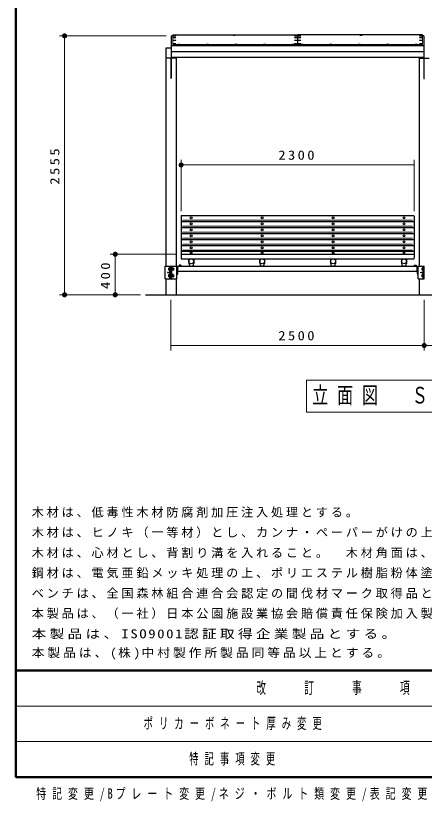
# Model space of a CAD drawing. Units: millimetres on the paper, with parts at other scales. Extents: x -365 to 12, y -38 to 257.
# Drawn here: x -365 to -284.3, y -4.8 to 150.2 of the extents above; entities that cross this region are included whole.
import ezdxf

# ---------------------------------------------------------------- set-up
doc = ezdxf.new("R2010")
doc.units = ezdxf.units.MM
doc.layers.add('LY_1', color=7, linetype='Continuous', lineweight=25)
doc.layers.add('LY_2', color=7, linetype='Continuous', lineweight=13)
doc.styles.add('ＭＳ ゴシック', font='')
doc.styles.get('ＭＳ ゴシック').set_extended_font_data('MS Gothic')

# ---------------------------------------------------------------- blocks, each defined once
blk = doc.blocks.new('filled_dot')
at = {"color": 0, "linetype": 'Continuous', "lineweight": -2, "const_width": 1.25}
blk.add_lwpolyline([(-0.625, 0, 1), (0.625, 0, 1)], format="xyb", close=True, dxfattribs=at)

msp = doc.modelspace()

# ---------------------------------------------------------------- linework, layer by layer
at = {"layer": 'LY_1', "lineweight": 13}
for p, q in [((-335.285, 146.261), (-356.345, 146.261)), ((-355.345, 95.162), (-355.345, 146.261)), ((-332.345, 111.684), (-332.345, 121.784)), ((-286.345, 111.684), (-286.345, 121.784)), ((-332.345, 120.784), (-286.345, 120.784)), ((-332.045, 109.872), (-286.645, 109.872)), ((-332.045, 108.69), (-286.645, 108.69)), ((-332.045, 107.509), (-286.645, 107.509)), ((-332.045, 106.328), (-286.645, 106.328)), ((-332.045, 105.147), (-286.645, 105.147)), ((-332.045, 103.966), (-286.645, 103.966)), ((-333.345, 103.162), (-346.345, 103.162)), ((-345.345, 95.162), (-345.345, 103.162)), ((-340.345, 95.162), (-356.345, 95.162)), ((-334.345, 94.162), (-334.345, 84.162)), ((-284.345, 94.162), (-284.345, 84.162)), ((-284.345, 85.162), (-334.345, 85.162)), ((-234.345, 85.162), (-284.345, 85.162)), ((-261.095, 78.312), (-307.595, 78.312)), ((-307.595, 78.312), (-307.595, 72.012)), ((-307.595, 72.012), (-261.095, 72.012))]:
    msp.add_line(p, q, dxfattribs=at)
at = {"layer": 'LY_1'}
for p, q in [((-334.285, 146.261), (-333.985, 146.261)), ((-334.285, 146.261), (-334.285, 141.971)), ((-284.405, 146.261), (-284.705, 146.261)), ((-284.405, 146.261), (-284.405, 141.971)), ((-284.405, 144.303), (-334.285, 144.303)), ((-284.405, 143.118), (-334.285, 143.118)), ((-284.405, 141.971), (-334.285, 141.971)), ((-335.525, 100.821), (-335.345, 100.821)), ((-335.525, 100.821), (-334.365, 100.821)), ((-335.525, 98.321), (-335.525, 100.821)), ((-334.545, 98.321), (-334.545, 100.821)), ((-334.365, 98.321), (-334.365, 100.821)), ((-334.325, 100.821), (-333.165, 100.821)), ((-334.325, 98.321), (-334.325, 100.821)), ((-334.145, 98.321), (-334.145, 100.821)), ((-333.165, 100.821), (-333.345, 100.821)), ((-333.165, 98.321), (-333.165, 100.821)), ((-332.965, 99.821), (-332.965, 100.821)), ((-332.965, 100.821), (-285.725, 100.821)), ((-332.965, 100.821), (-332.15, 100.821)), ((-332.775, 100.826), (-332.775, 100.872)), ((-332.355, 100.872), (-332.775, 100.872)), ((-332.761, 101.012), (-332.761, 100.872)), ((-332.369, 101.012), (-332.761, 101.012)), ((-332.663, 101.012), (-332.663, 100.872)), ((-332.467, 101.012), (-332.467, 100.872)), ((-332.369, 101.012), (-332.369, 100.872)), ((-332.355, 100.826), (-332.355, 100.872)), ((-330.831, 101.779), (-330.834, 101.313)), ((-330.831, 102.262), (-330.831, 101.776)), ((-329.859, 102.262), (-329.859, 101.776)), ((-329.859, 101.779), (-329.856, 101.313)), ((-316.831, 101.779), (-316.834, 101.313)), ((-316.831, 102.262), (-316.831, 101.776)), ((-315.859, 102.262), (-315.859, 101.776)), ((-315.859, 101.779), (-315.856, 101.313)), ((-302.831, 101.779), (-302.834, 101.313)), ((-302.831, 102.262), (-302.831, 101.776)), ((-301.859, 102.262), (-301.859, 101.776)), ((-301.859, 101.779), (-301.856, 101.313)), ((-288.831, 101.779), (-288.834, 101.313)), ((-288.831, 102.262), (-288.831, 101.776)), ((-287.859, 102.262), (-287.859, 101.776)), ((-287.859, 101.779), (-287.856, 101.313)), ((-286.335, 100.826), (-286.335, 100.872)), ((-286.335, 100.872), (-285.915, 100.872)), ((-286.321, 101.012), (-286.321, 100.872)), ((-286.321, 101.012), (-285.929, 101.012)), ((-286.223, 101.012), (-286.223, 100.872)), ((-286.027, 101.012), (-286.027, 100.872)), ((-285.929, 101.012), (-285.929, 100.872)), ((-285.915, 100.826), (-285.915, 100.872)), ((-285.725, 99.821), (-285.725, 100.821)), ((-285.525, 100.821), (-285.345, 100.821)), ((-285.525, 100.821), (-284.365, 100.821)), ((-285.525, 98.321), (-285.525, 100.821)), ((-284.545, 98.321), (-284.545, 100.821)), ((-284.365, 98.321), (-284.365, 100.821)), ((-334.591, 100.441), (-334.751, 100.441)), ((-334.751, 100.031), (-334.751, 100.411)), ((-334.591, 100.331), (-334.751, 100.331)), ((-334.591, 100.112), (-334.751, 100.112)), ((-334.591, 100.002), (-334.751, 100.002)), ((-334.591, 99.981), (-334.591, 100.461)), ((-334.545, 100.461), (-334.591, 100.461)), ((-334.545, 99.981), (-334.591, 99.981)), ((-334.099, 100.461), (-334.145, 100.461)), ((-334.099, 99.981), (-334.145, 99.981)), ((-334.099, 99.981), (-334.099, 100.461)), ((-333.899, 100.441), (-334.099, 100.441)), ((-333.899, 100.331), (-334.099, 100.331)), ((-333.899, 100.112), (-334.099, 100.112)), ((-333.899, 100.002), (-334.099, 100.002)), ((-333.899, 100.002), (-333.899, 100.441)), ((-332.965, 100.721), (-333.165, 100.721)), ((-333.105, 99.221), (-333.165, 99.221)), ((-333.105, 99.221), (-333.165, 99.221)), ((-332.985, 99.341), (-332.985, 100.371)), ((-332.965, 99.821), (-285.725, 99.821)), ((-285.725, 100.721), (-285.525, 100.721)), ((-285.705, 99.341), (-285.705, 100.371)), ((-285.585, 99.221), (-285.525, 99.221)), ((-284.591, 100.441), (-284.751, 100.441)), ((-284.751, 100.031), (-284.751, 100.411)), ((-284.591, 100.331), (-284.751, 100.331)), ((-284.591, 100.112), (-284.751, 100.112)), ((-284.591, 100.002), (-284.751, 100.002)), ((-284.591, 99.981), (-284.591, 100.461)), ((-284.545, 100.461), (-284.591, 100.461)), ((-284.545, 99.981), (-284.591, 99.981)), ((-335.525, 98.321), (-334.365, 98.321)), ((-335.345, 98.321), (-335.345, 95.162)), ((-334.591, 99.141), (-334.751, 99.141)), ((-334.751, 98.702), (-334.751, 99.141)), ((-334.591, 99.031), (-334.751, 99.031)), ((-334.591, 98.812), (-334.751, 98.812)), ((-334.591, 98.702), (-334.751, 98.702)), ((-334.545, 99.161), (-334.591, 99.161)), ((-334.591, 98.681), (-334.591, 99.161)), ((-334.545, 98.681), (-334.591, 98.681)), ((-334.325, 98.321), (-333.165, 98.321)), ((-334.099, 99.161), (-334.145, 99.161)), ((-334.099, 98.681), (-334.145, 98.681)), ((-334.099, 98.681), (-334.099, 99.161)), ((-333.899, 99.141), (-334.099, 99.141)), ((-333.899, 99.031), (-334.099, 99.031)), ((-333.899, 98.812), (-334.099, 98.812)), ((-333.899, 98.702), (-334.099, 98.702)), ((-333.899, 98.702), (-333.899, 99.141)), ((-333.345, 98.321), (-333.345, 95.162)), ((-285.525, 98.321), (-284.365, 98.321)), ((-285.345, 98.321), (-285.345, 95.162)), ((-284.591, 99.141), (-284.751, 99.141)), ((-284.751, 98.702), (-284.751, 99.141)), ((-284.591, 99.031), (-284.751, 99.031)), ((-284.591, 98.812), (-284.751, 98.812)), ((-284.591, 98.702), (-284.751, 98.702)), ((-284.545, 99.161), (-284.591, 99.161)), ((-284.591, 98.681), (-284.591, 99.161)), ((-284.545, 98.681), (-284.591, 98.681))]:
    msp.add_line(p, q, dxfattribs=at)
at = {"layer": 'LY_1', "color": 4}
for p, q in [((-333.985, 146.441), (-309.395, 146.441)), ((-284.705, 146.441), (-309.295, 146.441)), ((-333.985, 144.527), (-284.705, 144.527)), ((-332.345, 110.684), (-332.345, 102.362)), ((-332.245, 110.784), (-286.445, 110.784)), ((-286.345, 110.684), (-286.345, 102.362)), ((-332.245, 109.635), (-286.445, 109.635)), ((-332.245, 108.454), (-286.445, 108.454)), ((-332.245, 107.273), (-286.445, 107.273)), ((-332.245, 106.092), (-286.445, 106.092)), ((-332.245, 104.91), (-286.445, 104.91)), ((-332.245, 103.796), (-286.445, 103.796)), ((-332.245, 103.162), (-286.445, 103.162)), ((-332.245, 102.262), (-286.445, 102.262))]:
    msp.add_line(p, q, dxfattribs=at)
at = {"layer": 'LY_1', "color": 4, "lineweight": 13}
for p, q in [((-333.985, 146.441), (-333.985, 144.527)), ((-309.395, 146.441), (-309.395, 144.527)), ((-309.295, 146.441), (-309.295, 144.527)), ((-284.705, 146.441), (-284.705, 144.527))]:
    msp.add_line(p, q, dxfattribs=at)
at = {"layer": 'LY_1', "color": 211}
for p, q in [((-334.285, 143.862), (-335.345, 143.862)), ((-335.345, 143.862), (-335.345, 100.821)), ((-333.345, 141.862), (-335.345, 141.862)), ((-334.405, 141.862), (-334.405, 137.862)), ((-334.285, 141.862), (-334.285, 137.862)), ((-333.345, 141.971), (-333.345, 100.821)), ((-285.345, 141.971), (-285.345, 100.821)), ((-285.345, 141.862), (-283.345, 141.862)), ((-284.405, 141.862), (-284.405, 137.862)), ((-284.405, 137.862), (-284.285, 137.862))]:
    msp.add_line(p, q, dxfattribs=at)
at = {"layer": 'LY_1', "color": 150}
msp.add_line((-339.345, 95.162), (-229.345, 95.162), dxfattribs=at)
at = {"layer": 'LY_1', "color": 4}
for centre in [(-330.345, 101.776), (-316.345, 101.776), (-302.345, 101.776), (-288.345, 101.776)]:
    msp.add_circle(centre, 0.486, dxfattribs=at)
at = {"layer": 'LY_1'}
for centre in [(-334.945, 99.571), (-334.945, 99.571), (-284.945, 99.571), (-284.945, 99.571)]:
    msp.add_circle(centre, 0.06, dxfattribs=at)
at = {"layer": 'LY_1', "color": 4}
for centre, radius, start, end in [((-332.245, 110.684), 0.1, 89.99998, 179.99996), ((-286.445, 110.684), 0.1, 360, 89.99998), ((-332.245, 109.535), 0.1, 89.99998, 179.99996), ((-286.445, 109.535), 0.1, 360, 89.99998), ((-332.245, 108.354), 0.1, 89.99998, 179.99996), ((-332.245, 107.173), 0.1, 89.99998, 179.99996), ((-286.445, 108.354), 0.1, 360, 89.99998), ((-286.445, 107.173), 0.1, 360, 89.99998), ((-332.245, 105.992), 0.1, 89.99998, 179.99996), ((-286.445, 105.992), 0.1, 360, 89.99998), ((-332.245, 104.81), 0.1, 89.99998, 179.99996), ((-286.445, 104.81), 0.1, 360, 89.99998), ((-332.245, 103.696), 0.1, 89.99998, 179.99996), ((-332.245, 103.062), 0.1, 89.99998, 179.99996), ((-332.245, 102.362), 0.1, 179.99996, 269.99995), ((-286.445, 103.696), 0.1, 360, 89.99998), ((-286.445, 103.062), 0.1, 360, 89.99998), ((-286.445, 102.362), 0.1, 270.00003, 359.99999), ((-330.345, 101.31), 0.489, 179.65233, 0.34767), ((-316.345, 101.31), 0.489, 179.65233, 0.34767), ((-302.345, 101.31), 0.489, 179.65233, 0.34767), ((-288.345, 101.31), 0.489, 179.65233, 0.34767)]:
    msp.add_arc(centre, radius, start, end, dxfattribs=at)
at = {"layer": 'LY_1'}
for centre, radius, start, end in [((-333.899, 100.221), 0.194, 270, 90), ((-333.105, 99.341), 0.12, 270, 359.99999), ((-332.815, 100.371), 0.17, 151.92752, 180), ((-285.875, 100.371), 0.17, 360, 28.07248), ((-285.585, 99.341), 0.12, 179.99999, 270), ((-333.899, 98.921), 0.194, 270, 90)]:
    msp.add_arc(centre, radius, start, end, dxfattribs=at)
for centre, major_axis, ratio in [((-333.635, 146.419), (0.22, 0), 0.016436), ((-333.635, 146.246), (0.22, 0), 0.049268), ((-333.635, 145.899), (0.22, 0), 0.081981), ((-321.865, 146.421), (-0.22, 0), 0.016436), ((-309.745, 146.419), (-0.22, 0), 0.016436), ((-309.745, 146.246), (-0.22, 0), 0.049268), ((-309.745, 145.899), (-0.22, 0), 0.081981), ((-308.945, 146.419), (0.22, 0), 0.016436), ((-308.945, 146.246), (0.22, 0), 0.049268), ((-308.945, 145.899), (0.22, 0), 0.081981), ((-296.825, 146.421), (-0.22, 0), 0.016436), ((-285.055, 146.419), (-0.22, 0), 0.016436), ((-285.055, 146.246), (-0.22, 0), 0.049268), ((-285.055, 145.899), (-0.22, 0), 0.081981), ((-333.635, 145.38), (-0.22, 0), 0.11469), ((-333.635, 144.688), (-0.22, 0), 0.14724), ((-332.785, 144.581), (-0.22, 0), 0.151699), ((-327.145, 144.581), (-0.22, 0), 0.151686), ((-321.505, 144.581), (-0.22, 0), 0.151686), ((-315.865, 144.581), (-0.22, 0), 0.151686), ((-310.225, 144.581), (-0.22, 0), 0.151686), ((-309.745, 145.38), (0.22, 0), 0.11469), ((-309.745, 144.688), (0.22, 0), 0.14724), ((-308.945, 145.38), (-0.22, 0), 0.11469), ((-308.945, 144.688), (-0.22, 0), 0.14724), ((-308.465, 144.581), (0.22, 0), 0.151686), ((-302.825, 144.581), (0.22, 0), 0.151686), ((-297.185, 144.581), (0.22, 0), 0.151686), ((-291.545, 144.581), (0.22, 0), 0.151686), ((-285.905, 144.581), (0.22, 0), 0.151699), ((-285.055, 145.38), (0.22, 0), 0.11469), ((-285.055, 144.688), (0.22, 0), 0.14724), ((-330.345, 110.34), (0.18, 0), 0.984174), ((-316.345, 110.34), (0.18, 0), 0.984256), ((-302.345, 110.34), (0.18, 0), 0.984174), ((-288.345, 110.34), (0.18, 0), 0.984256), ((-330.345, 109.159), (0.18, 0), 0.984174), ((-316.345, 109.159), (0.18, 0), 0.984256), ((-302.345, 109.159), (0.18, 0), 0.984174), ((-288.345, 109.159), (0.18, 0), 0.984256), ((-330.345, 107.978), (0.18, 0), 0.984174), ((-330.345, 106.797), (0.18, 0), 0.984152), ((-316.345, 107.978), (0.18, 0), 0.984256), ((-316.345, 106.797), (0.18, 0), 0.984234), ((-302.345, 107.978), (0.18, 0), 0.984174), ((-302.345, 106.797), (0.18, 0), 0.984152), ((-288.345, 107.978), (0.18, 0), 0.984256), ((-288.345, 106.797), (0.18, 0), 0.984234), ((-330.345, 105.615), (0.18, 0), 0.984174), ((-316.345, 105.615), (0.18, 0), 0.984256), ((-302.345, 105.615), (0.18, 0), 0.984174), ((-288.345, 105.615), (0.18, 0), 0.984256), ((-330.345, 104.434), (0.18, 0), 0.984174), ((-316.345, 104.434), (0.18, 0), 0.984256), ((-302.345, 104.434), (0.18, 0), 0.984174), ((-288.345, 104.434), (0.18, 0), 0.984256), ((-330.345, 103.431), (0.18, 0), 0.808908), ((-316.345, 103.431), (0.18, 0), 0.808975), ((-302.345, 103.431), (0.18, 0), 0.808908), ((-288.345, 103.431), (0.18, 0), 0.808975)]:
    msp.add_ellipse(centre, major_axis=major_axis, ratio=ratio, dxfattribs=at)
at = {"layer": 'LY_2', "lineweight": 50}
for p, q in [((-365, 257), (-365, 0)), ((-365, 21), (0, 21)), ((-365, 0), (0, 0))]:
    msp.add_line(p, q, dxfattribs=at)
at = {"layer": 'LY_2'}
for p, q in [((-365, 14), (-238.5, 14)), ((-365, 7), (-238.5, 7))]:
    msp.add_line(p, q, dxfattribs=at)

# ---------------------------------------------------------------- block references
at = {"layer": 'LY_1', "lineweight": 13, "xscale": 0.4, "yscale": 0.4}
for p, rotation in [((-355.345, 146.261), 270), ((-345.345, 103.162), 270), ((-355.345, 95.162), 90), ((-345.345, 95.162), 90), ((-284.345, 85.162), 180)]:
    msp.add_blockref('filled_dot', p, dxfattribs=dict(at, rotation=rotation))
msp.add_blockref('filled_dot', (-332.345, 120.784), dxfattribs=at)

# ---------------------------------------------------------------- texts
at = {"layer": 'LY_1', "char_height": 1.833, "attachment_point": 8, "rotation": 90, "style": 'ＭＳ ゴシック'}
for s, insert in [('\\T1.33;\\W1.15;2555', (-356.345, 120.712)), ('\\T1.33;\\W1.15;400', (-346.345, 99.162))]:
    msp.add_mtext(s, dxfattribs=dict(at, insert=insert))
at = {"layer": 'LY_1', "style": 'ＭＳ ゴシック'}
for s, insert, char_height, attachment_point in [('\\T1.33;\\W1.15;2300', (-309.345, 121.784), 1.833, 8), ('\\T1.33;\\W1.15;2500', (-309.345, 86.162), 1.833, 8), ('\\T1.56;\\W0.7;立面図\u3000Ｓ＝１／50', (-284.345, 75.162), 3.299, 5), ('\\T1.23;木材は、低毒性木材防腐剤加圧注入処理とする。', (-361.842, 51.196), 1.76, 7), ('\\T1.23;木材は、ヒノキ（一等材）とし、カンナ・ペーパーがけの上、木材保護着色塗料（メイプル）塗装仕上げとする。', (-361.842, 47.196), 1.76, 7), ('\\T1.23;木材は、心材とし、背割り溝を入れること。\u3000木材角面は、全てR面取りとする。', (-361.842, 43.196), 1.76, 7), ('\\T1.23;鋼材は、電気亜鉛メッキ処理の上、ポリエステル樹脂粉体塗装（チャコールグレー）仕上げとする。', (-361.842, 39.196), 1.76, 7), ('\\T1.23;ベンチは、全国森林組合連合会認定の間伐材マーク取得品とし、ラベル表示する。', (-361.842, 35.196), 1.76, 7), ('\\T1.23;本製品は、（一社）日本公園施設業協会賠償責任保険加入製品とする。', (-361.842, 31.196), 1.76, 7), ('\\T1.23;\\W1.2;本製品は、ISO9001認証取得企業製品とする。', (-361.842, 27.196), 1.76, 7), ('\\T1.23;\\W1.05;本製品は、(株)中村製作所製品同等品以上とする。', (-361.842, 23.196), 1.76, 7), ('\\T1.64;\\W0.6;ポリカーボネート厚み変更', (-339.75, 10.5), 2.199, 4), ('\\T1.64;\\W0.6;特記事項変更', (-330.75, 3.5), 2.199, 4), ('\\T1.6;\\W0.7;特記変更/Bプレート変更/ネジ・ボルト類変更/表記変更', (-321.75, -3.5), 2.053, 5)]:
    msp.add_mtext(s, dxfattribs=dict(at, insert=insert, char_height=char_height, attachment_point=attachment_point))
at = {"layer": 'LY_2', "color": 4, "insert": (-301.75, 17.5), "char_height": 2.346, "attachment_point": 5, "style": 'ＭＳ ゴシック'}
msp.add_mtext('\\T1.64;\\W0.6;改\u3000\u3000訂\u3000\u3000事\u3000\u3000項', dxfattribs=at)

doc.saveas('drawing.dxf')
